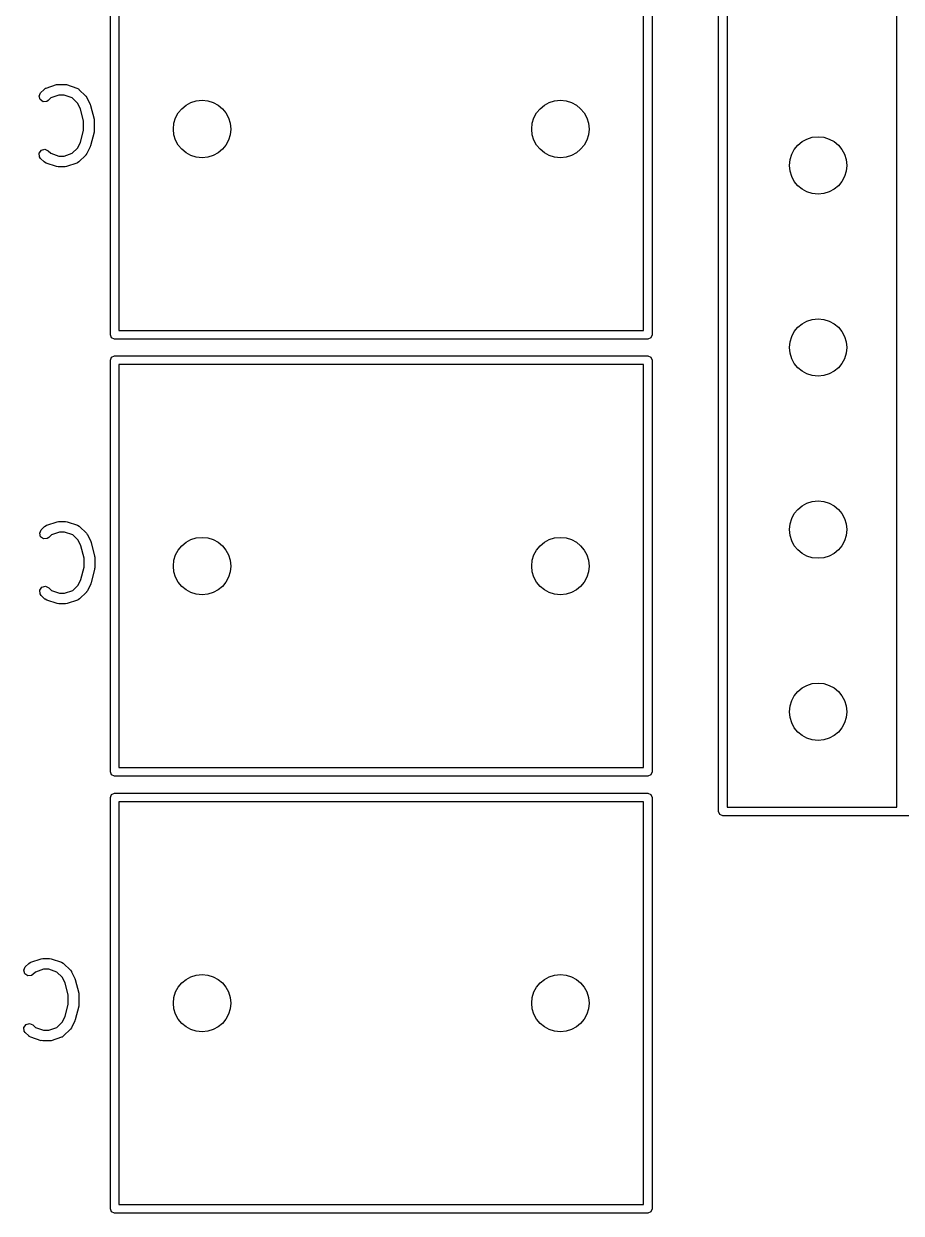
# Model space of a CAD drawing. Extents: x 83 to 134, y -229 to -46.
# Drawn here: x 94.29 to 106.53, y -106.56 to -89.97 of the extents above; entities that cross this region are included whole.
import ezdxf

# ---------------------------------------------------------------- set-up
doc = ezdxf.new("R2010")
doc.units = 0
doc.layers.add('BLACK', color=7, linetype='CONTINUOUS')

msp = doc.modelspace()

# ---------------------------------------------------------------- linework, layer by layer
at = {"layer": 'BLACK', "linetype": 'CONTINUOUS'}
for p, q in [((103.98, -100.958), (103.98, -80.398)), ((104.1, -80.458), (104.1, -100.898)), ((106.47, -100.898), (106.47, -80.458)), ((95.494, -94.31), (95.494, -88.57)), ((103.054, -88.57), (103.054, -94.31)), ((95.614, -88.63), (95.614, -94.25)), ((102.934, -94.25), (102.934, -88.63)), ((94.5216, -90.9346), (94.5693, -90.887)), ((94.5693, -90.887), (94.5906, -90.872)), ((94.5906, -90.872), (94.5951, -90.8716)), ((94.5951, -90.8716), (94.5986, -90.8688)), ((94.5986, -90.8688), (94.7414, -90.8212)), ((94.7414, -90.8212), (94.7636, -90.8179)), ((94.7636, -90.8179), (94.7651, -90.8174)), ((94.7651, -90.8174), (94.8604, -90.8174)), ((94.8604, -90.8174), (94.8825, -90.8213)), ((94.8825, -90.8213), (94.8841, -90.8212)), ((94.8841, -90.8212), (95.027, -90.8688)), ((95.027, -90.8688), (95.0499, -90.8813)), ((95.0499, -90.8813), (95.0522, -90.8851)), ((95.0522, -90.8851), (95.0563, -90.887)), ((95.0563, -90.887), (95.1515, -90.9822)), ((94.5, -90.9811), (94.5216, -90.9346)), ((94.5132, -91.0306), (94.5, -90.9811)), ((94.5553, -91.0601), (94.5132, -91.0306)), ((94.6064, -91.0556), (94.5553, -91.0601)), ((94.6277, -91.0407), (94.6064, -91.0556)), ((94.6628, -91.0056), (94.6277, -91.0407)), ((94.7773, -90.9674), (94.6628, -91.0056)), ((94.8482, -90.9674), (94.7773, -90.9674)), ((94.9627, -91.0056), (94.8482, -90.9674)), ((95.0368, -91.0797), (94.9627, -91.0056)), ((95.1515, -90.9822), (95.1644, -91.0006)), ((95.1644, -91.0006), (95.1656, -91.0017)), ((95.1656, -91.0017), (95.2132, -91.0969)), ((95.0753, -91.1567), (95.0368, -91.0797)), ((95.1187, -91.3302), (95.0753, -91.1567)), ((95.2132, -91.0969), (95.2169, -91.1093)), ((95.2169, -91.1093), (95.2189, -91.1123)), ((95.2189, -91.1123), (95.2665, -91.3028)), ((95.1187, -91.4546), (95.1187, -91.3302)), ((95.2665, -91.3028), (95.2675, -91.3177)), ((95.2675, -91.3177), (95.2687, -91.321)), ((95.2687, -91.321), (95.2687, -91.4638)), ((95.0753, -91.6281), (95.1187, -91.4546)), ((95.2665, -91.482), (95.2189, -91.6725)), ((95.2687, -91.4638), (95.2661, -91.4786)), ((95.2661, -91.4786), (95.2665, -91.482)), ((94.5022, -91.7777), (94.5316, -91.7357)), ((94.5316, -91.7357), (94.5812, -91.7224)), ((94.5812, -91.7224), (94.6277, -91.7441)), ((94.9627, -91.7792), (95.0368, -91.7051)), ((95.0368, -91.7051), (95.0753, -91.6281)), ((95.2132, -91.6878), (95.1656, -91.7831)), ((95.2136, -91.6843), (95.2132, -91.6878)), ((95.2189, -91.6725), (95.2136, -91.6843)), ((94.5067, -91.8288), (94.5022, -91.7777)), ((94.5216, -91.8502), (94.5067, -91.8288)), ((94.5693, -91.8978), (94.5216, -91.8502)), ((94.5733, -91.8997), (94.5693, -91.8978)), ((94.5757, -91.9035), (94.5733, -91.8997)), ((94.5986, -91.9159), (94.5757, -91.9035)), ((94.6277, -91.7441), (94.6628, -91.7792)), ((94.6628, -91.7792), (94.7773, -91.8174)), ((94.7773, -91.8174), (94.8482, -91.8174)), ((94.8482, -91.8174), (94.9627, -91.7792)), ((95.0563, -91.8978), (95.0349, -91.9127)), ((95.1515, -91.8026), (95.0563, -91.8978)), ((95.1522, -91.8011), (95.1515, -91.8026)), ((95.1656, -91.7831), (95.1522, -91.8011)), ((94.7414, -91.9635), (94.5986, -91.9159)), ((94.7431, -91.9635), (94.7414, -91.9635)), ((94.7651, -91.9674), (94.7431, -91.9635)), ((94.8604, -91.9674), (94.7651, -91.9674)), ((94.8619, -91.9668), (94.8604, -91.9674)), ((94.8841, -91.9635), (94.8619, -91.9668)), ((95.027, -91.9159), (94.8841, -91.9635)), ((95.0305, -91.9131), (95.027, -91.9159)), ((95.0349, -91.9127), (95.0305, -91.9131)), ((95.5116, -94.3524), (95.494, -94.31)), ((95.554, -94.37), (95.5116, -94.3524)), ((102.994, -94.37), (95.554, -94.37)), ((95.614, -94.25), (102.934, -94.25)), ((103.036, -94.3524), (102.994, -94.37)), ((103.054, -94.31), (103.036, -94.3524)), ((95.494, -94.666), (95.5116, -94.6236)), ((95.494, -100.406), (95.494, -94.666)), ((95.5116, -94.6236), (95.554, -94.606)), ((95.554, -94.606), (102.994, -94.606)), ((95.614, -94.726), (95.614, -100.346)), ((102.934, -94.726), (95.614, -94.726)), ((102.934, -100.346), (102.934, -94.726)), ((102.994, -94.606), (103.036, -94.6236)), ((103.036, -94.6236), (103.054, -94.666)), ((103.054, -94.666), (103.054, -100.406)), ((94.5081, -97.0771), (94.5298, -97.0306)), ((94.5298, -97.0306), (94.5774, -96.983)), ((94.5774, -96.983), (94.5988, -96.968)), ((94.5988, -96.968), (94.6032, -96.9676)), ((94.6032, -96.9676), (94.6068, -96.9648)), ((94.6068, -96.9648), (94.7496, -96.9172)), ((94.7496, -96.9172), (94.7718, -96.9139)), ((94.7718, -96.9139), (94.7733, -96.9134)), ((94.7733, -96.9134), (94.8686, -96.9134)), ((94.8686, -96.9134), (94.8907, -96.9173)), ((94.8907, -96.9173), (94.8923, -96.9172)), ((94.8923, -96.9172), (95.0351, -96.9648)), ((95.0351, -96.9648), (95.0581, -96.9773)), ((95.0581, -96.9773), (95.0604, -96.9811)), ((95.0604, -96.9811), (95.0645, -96.983)), ((95.0645, -96.983), (95.1597, -97.0782)), ((94.5214, -97.1266), (94.5081, -97.0771)), ((94.5634, -97.1561), (94.5214, -97.1266)), ((94.6146, -97.1516), (94.5634, -97.1561)), ((94.6359, -97.1367), (94.6146, -97.1516)), ((94.671, -97.1016), (94.6359, -97.1367)), ((94.7855, -97.0634), (94.671, -97.1016)), ((94.8564, -97.0634), (94.7855, -97.0634)), ((94.9709, -97.1016), (94.8564, -97.0634)), ((95.045, -97.1757), (94.9709, -97.1016)), ((95.0835, -97.2527), (95.045, -97.1757)), ((95.1597, -97.0782), (95.1726, -97.0966)), ((95.1726, -97.0966), (95.1737, -97.0977)), ((95.1737, -97.0977), (95.2214, -97.1929)), ((95.2214, -97.1929), (95.2251, -97.2053)), ((95.2251, -97.2053), (95.227, -97.2083)), ((95.227, -97.2083), (95.2747, -97.3988)), ((95.1269, -97.4262), (95.0835, -97.2527)), ((95.1269, -97.5506), (95.1269, -97.4262)), ((95.2747, -97.3988), (95.2757, -97.4137)), ((95.2757, -97.4137), (95.2769, -97.417)), ((95.2769, -97.417), (95.2769, -97.5598)), ((95.0835, -97.7241), (95.1269, -97.5506)), ((95.2747, -97.578), (95.227, -97.7685)), ((95.2769, -97.5598), (95.2743, -97.5746)), ((95.2743, -97.5746), (95.2747, -97.578)), ((94.5104, -97.8737), (94.5398, -97.8317)), ((94.5149, -97.9248), (94.5104, -97.8737)), ((94.5398, -97.8317), (94.5894, -97.8184)), ((94.5894, -97.8184), (94.6359, -97.8401)), ((94.6359, -97.8401), (94.671, -97.8752)), ((94.671, -97.8752), (94.7855, -97.9134)), ((94.8564, -97.9134), (94.9709, -97.8752)), ((94.9709, -97.8752), (95.045, -97.8011)), ((95.045, -97.8011), (95.0835, -97.7241)), ((95.2214, -97.7838), (95.1737, -97.8791)), ((95.2218, -97.7803), (95.2214, -97.7838)), ((95.227, -97.7685), (95.2218, -97.7803)), ((94.5298, -97.9462), (94.5149, -97.9248)), ((94.5774, -97.9938), (94.5298, -97.9462)), ((94.5815, -97.9957), (94.5774, -97.9938)), ((94.5839, -97.9995), (94.5815, -97.9957)), ((94.6068, -98.0119), (94.5839, -97.9995)), ((94.7496, -98.0595), (94.6068, -98.0119)), ((94.7855, -97.9134), (94.8564, -97.9134)), ((95.0351, -98.0119), (94.8923, -98.0595)), ((95.0387, -98.0091), (95.0351, -98.0119)), ((95.0431, -98.0087), (95.0387, -98.0091)), ((95.0645, -97.9938), (95.0431, -98.0087)), ((95.1597, -97.8986), (95.0645, -97.9938)), ((95.1604, -97.8971), (95.1597, -97.8986)), ((95.1737, -97.8791), (95.1604, -97.8971)), ((94.7512, -98.0595), (94.7496, -98.0595)), ((94.7733, -98.0634), (94.7512, -98.0595)), ((94.8686, -98.0634), (94.7733, -98.0634)), ((94.8701, -98.0628), (94.8686, -98.0634)), ((94.8923, -98.0595), (94.8701, -98.0628)), ((95.614, -100.346), (102.934, -100.346)), ((95.5116, -100.448), (95.494, -100.406)), ((95.554, -100.466), (95.5116, -100.448)), ((102.994, -100.466), (95.554, -100.466)), ((103.036, -100.448), (102.994, -100.466)), ((103.054, -100.406), (103.036, -100.448)), ((95.494, -100.762), (95.5116, -100.72)), ((95.494, -106.502), (95.494, -100.762)), ((95.5116, -100.72), (95.554, -100.702)), ((95.554, -100.702), (102.994, -100.702)), ((95.614, -100.822), (95.614, -106.442)), ((102.934, -100.822), (95.614, -100.822)), ((102.934, -106.442), (102.934, -100.822)), ((102.994, -100.702), (103.036, -100.72)), ((103.036, -100.72), (103.054, -100.762)), ((103.054, -100.762), (103.054, -106.502)), ((103.998, -101), (103.98, -100.958)), ((104.04, -101.018), (103.998, -101)), ((114.32, -101.018), (104.04, -101.018)), ((104.1, -100.898), (106.47, -100.898)), ((94.3846, -103.061), (94.5274, -103.013)), ((94.5274, -103.013), (94.5496, -103.01)), ((94.5496, -103.01), (94.5511, -103.009)), ((94.5511, -103.009), (94.6464, -103.009)), ((94.6464, -103.009), (94.6685, -103.013)), ((94.6685, -103.013), (94.6701, -103.013)), ((94.6701, -103.013), (94.813, -103.061)), ((94.286, -103.173), (94.3076, -103.127)), ((94.2992, -103.223), (94.286, -103.173)), ((94.3076, -103.127), (94.3553, -103.079)), ((94.3553, -103.079), (94.3766, -103.064)), ((94.3766, -103.064), (94.3811, -103.064)), ((94.3811, -103.064), (94.3846, -103.061)), ((94.5633, -103.159), (94.4488, -103.198)), ((94.6342, -103.159), (94.5633, -103.159)), ((94.7487, -103.198), (94.6342, -103.159)), ((94.813, -103.061), (94.8359, -103.073)), ((94.8359, -103.073), (94.8382, -103.077)), ((94.8382, -103.077), (94.8423, -103.079)), ((94.8423, -103.079), (94.9375, -103.174)), ((94.9375, -103.174), (94.9504, -103.193)), ((94.3413, -103.252), (94.2992, -103.223)), ((94.3924, -103.248), (94.3413, -103.252)), ((94.4137, -103.233), (94.3924, -103.248)), ((94.4488, -103.198), (94.4137, -103.233)), ((94.8228, -103.272), (94.7487, -103.198)), ((94.8613, -103.349), (94.8228, -103.272)), ((94.9047, -103.522), (94.8613, -103.349)), ((94.9504, -103.193), (94.9516, -103.194)), ((94.9516, -103.194), (94.9992, -103.289)), ((94.9992, -103.289), (95.0029, -103.301)), ((95.0029, -103.301), (95.0049, -103.304)), ((95.0049, -103.304), (95.0525, -103.495)), ((95.0525, -103.495), (95.0535, -103.51)), ((95.0535, -103.51), (95.0547, -103.513)), ((95.0547, -103.513), (95.0547, -103.656)), ((94.8613, -103.82), (94.9047, -103.647)), ((94.9047, -103.647), (94.9047, -103.522)), ((95.0525, -103.674), (95.0049, -103.864)), ((95.0547, -103.656), (95.0521, -103.671)), ((95.0521, -103.671), (95.0525, -103.674)), ((94.8228, -103.897), (94.8613, -103.82)), ((94.2882, -103.97), (94.3176, -103.928)), ((94.2927, -104.021), (94.2882, -103.97)), ((94.3176, -103.928), (94.3672, -103.914)), ((94.3672, -103.914), (94.4137, -103.936)), ((94.4137, -103.936), (94.4488, -103.971)), ((94.4488, -103.971), (94.5633, -104.009)), ((94.5633, -104.009), (94.6342, -104.009)), ((94.6342, -104.009), (94.7487, -103.971)), ((94.7487, -103.971), (94.8228, -103.897)), ((94.9375, -103.995), (94.8423, -104.09)), ((94.9382, -103.993), (94.9375, -103.995)), ((94.9516, -103.975), (94.9382, -103.993)), ((94.9992, -103.88), (94.9516, -103.975)), ((94.9996, -103.876), (94.9992, -103.88)), ((95.0049, -103.864), (94.9996, -103.876)), ((94.3076, -104.042), (94.2927, -104.021)), ((94.3553, -104.09), (94.3076, -104.042)), ((94.3593, -104.092), (94.3553, -104.09)), ((94.3617, -104.096), (94.3593, -104.092)), ((94.3846, -104.108), (94.3617, -104.096)), ((94.5274, -104.156), (94.3846, -104.108)), ((94.5291, -104.155), (94.5274, -104.156)), ((94.5511, -104.159), (94.5291, -104.155)), ((94.6464, -104.159), (94.5511, -104.159)), ((94.6479, -104.159), (94.6464, -104.159)), ((94.6701, -104.156), (94.6479, -104.159)), ((94.813, -104.108), (94.6701, -104.156)), ((94.8165, -104.105), (94.813, -104.108)), ((94.8209, -104.105), (94.8165, -104.105)), ((94.8423, -104.09), (94.8209, -104.105)), ((95.5116, -106.544), (95.494, -106.502)), ((95.614, -106.442), (102.934, -106.442)), ((103.054, -106.502), (103.036, -106.544)), ((95.554, -106.562), (95.5116, -106.544)), ((102.994, -106.562), (95.554, -106.562)), ((103.036, -106.544), (102.994, -106.562))]:
    msp.add_line(p, q, dxfattribs=at)
at = {"layer": 'BLACK'}
for centre in [(96.774, -91.44), (101.774, -91.44), (105.37, -91.948), (105.37, -94.488), (105.37, -97.028), (96.774, -97.536), (101.774, -97.536), (105.37, -99.568), (96.774, -103.632), (101.774, -103.632)]:
    msp.add_circle(centre, 0.4, dxfattribs=at)

doc.saveas('drawing.dxf')
